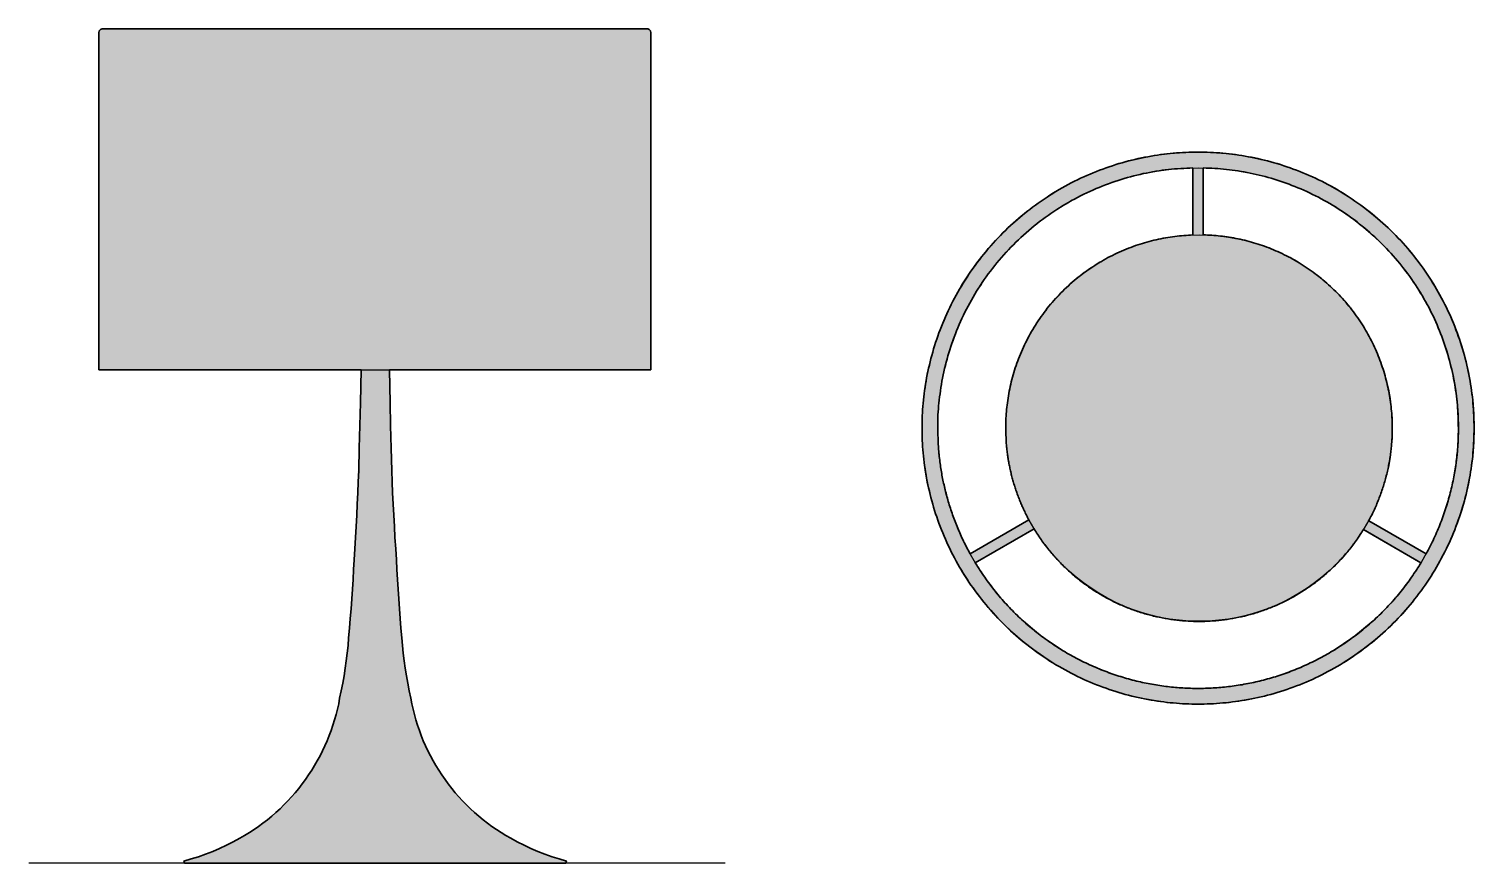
# Model space of a CAD drawing. Header units: millimetres. Extents: x 0 to 1178, y 0 to 680.
import ezdxf

# ---------------------------------------------------------------- set-up
doc = ezdxf.new("R2010")
doc.units = ezdxf.units.MM
doc.layers.add('Blocks', color=7, linetype='Continuous')
doc.layers.add('Blocks$Fill', color=7, linetype='Continuous', true_color=0xffffff)
for name, color, linetype, lineweight, true_color in [('Blocks$Inner', 7, 'Continuous', 25, 0x007f00), ('Blocks$Outline', 7, 'Continuous', 35, 0xff3f3f), ('Groud', 7, 'Continuous', 25, 0x243775)]:
    doc.layers.add(name, color=color, linetype=linetype, lineweight=lineweight, true_color=true_color)

# ---------------------------------------------------------------- blocks, each defined once
blk = doc.blocks.new('Spun Table Lamp Top')
at = {"layer": 'Blocks$Fill'}
h = blk.add_hatch(color=256, dxfattribs=at)
h.paths.add_polyline_path([(497.6, 278.9), (497.6, 283.8), (497.4, 288.9), (497.1, 294), (496.7, 299.1), (496.2, 304.2), (495.5, 309.4), (494.8, 314.6), (493.9, 319.8), (492.8, 325), (491.7, 330.3), (490.4, 335.5), (488.9, 340.8), (487.4, 346), (485.7, 351.2), (483.8, 356.5), (481.8, 361.7), (479.7, 366.9), (477.4, 372), (475, 377.1), (472.5, 382.2), (469.8, 387.2), (467, 392.2), (464, 397.1), (460.9, 402), (457.7, 406.8), (454.4, 411.5), (450.9, 416.1), (447.3, 420.7), (443.6, 425.1), (439.7, 429.5), (435.8, 433.8), (431.7, 438), (427.5, 442), (423.3, 446), (418.9, 449.8), (414.4, 453.5), (409.9, 457.1), (405.2, 460.6), (400.5, 464), (395.7, 467.2), (390.9, 470.3), (386, 473.2), (381, 476), (376, 478.7), (370.9, 481.3), (365.8, 483.7), (360.6, 485.9), (355.4, 488.1), (350.2, 490), (345, 491.9), (339.8, 493.6), (334.5, 495.2), (329.3, 496.6), (324, 497.9), (318.8, 499.1), (313.6, 500.1), (308.3, 501), (303.1, 501.8), (298, 502.4), (292.8, 502.9), (287.7, 503.3), (282.6, 503.6), (277.6, 503.8), (272.6, 503.9), (267.6, 503.8), (262.6, 503.6), (257.5, 503.3), (252.4, 502.9), (247.3, 502.4), (242.1, 501.8), (236.9, 501), (231.7, 500.1), (226.4, 499.1), (221.2, 497.9), (216, 496.6), (210.7, 495.2), (205.5, 493.6), (200.2, 491.9), (195, 490), (189.8, 488.1), (184.6, 485.9), (179.5, 483.7), (174.3, 481.3), (169.3, 478.7), (164.2, 476), (159.3, 473.2), (154.3, 470.3), (149.5, 467.2), (144.7, 464), (140, 460.6), (135.4, 457.1), (130.8, 453.5), (126.3, 449.8), (122, 446), (117.7, 442), (113.5, 438), (109.5, 433.8), (105.5, 429.5), (101.7, 425.1), (97.9, 420.7), (94.3, 416.1), (90.9, 411.5), (87.5, 406.8), (84.3, 402), (81.2, 397.1), (78.3, 392.2), (75.4, 387.2), (72.8, 382.2), (70.2, 377.1), (67.8, 372), (65.5, 366.9), (63.4, 361.7), (61.4, 356.5), (59.6, 351.2), (57.9, 346), (56.3, 340.8), (54.9, 335.5), (53.6, 330.3), (52.4, 325), (51.4, 319.8), (50.5, 314.6), (49.7, 309.4), (49, 304.2), (48.5, 299.1), (48.1, 294), (47.8, 288.9), (47.7, 283.8), (47.6, 278.9), (47.7, 273.9), (47.8, 268.8), (48.1, 263.7), (48.5, 258.6), (49, 253.5), (49.7, 248.3), (50.5, 243.1), (51.4, 237.9), (52.4, 232.7), (53.6, 227.4), (54.9, 222.2), (56.3, 216.9), (57.9, 211.7), (59.6, 206.5), (61.4, 201.2), (63.4, 196), (65.5, 190.9), (67.8, 185.7), (70.2, 180.6), (72.8, 175.5), (75.4, 170.5), (78.3, 165.5), (81.2, 160.6), (84.3, 155.7), (87.5, 150.9), (90.9, 146.2), (94.3, 141.6), (97.9, 137), (101.7, 132.6), (105.5, 128.2), (109.5, 123.9), (113.5, 119.8), (117.7, 115.7), (122, 111.7), (126.3, 107.9), (130.8, 104.2), (135.4, 100.6), (140, 97.1), (144.7, 93.7), (149.5, 90.5), (154.3, 87.4), (159.3, 84.5), (164.2, 81.7), (169.3, 79), (174.3, 76.4), (179.5, 74), (184.6, 71.8), (189.8, 69.7), (195, 67.7), (200.2, 65.8), (205.5, 64.1), (210.7, 62.5), (216, 61.1), (221.2, 59.8), (226.4, 58.6), (231.7, 57.6), (236.9, 56.7), (242.1, 55.9), (247.3, 55.3), (252.4, 54.8), (257.5, 54.4), (262.6, 54.1), (267.6, 53.9), (272.6, 53.9), (277.6, 53.9), (282.6, 54.1), (287.7, 54.4), (292.8, 54.8), (298, 55.3), (303.1, 55.9), (308.3, 56.7), (313.6, 57.6), (318.8, 58.6), (324, 59.8), (329.3, 61.1), (334.5, 62.5), (339.8, 64.1), (345, 65.8), (350.2, 67.7), (355.4, 69.7), (360.6, 71.8), (365.8, 74), (370.9, 76.4), (376, 79), (381, 81.7), (386, 84.5), (390.9, 87.4), (395.7, 90.5), (400.5, 93.7), (405.2, 97.1), (409.9, 100.6), (414.4, 104.2), (418.9, 107.9), (423.3, 111.7), (427.5, 115.7), (431.7, 119.8), (435.8, 123.9), (439.7, 128.2), (443.6, 132.6), (447.3, 137), (450.9, 141.6), (454.4, 146.2), (457.7, 150.9), (460.9, 155.7), (464, 160.6), (467, 165.5), (469.8, 170.5), (472.5, 175.5), (475, 180.6), (477.4, 185.7), (479.7, 190.9), (481.8, 196), (483.8, 201.2), (485.7, 206.5), (487.4, 211.7), (488.9, 216.9), (490.4, 222.2), (491.7, 227.4), (492.8, 232.7), (493.9, 237.9), (494.8, 243.1), (495.5, 248.3), (496.2, 253.5), (496.7, 258.6), (497.1, 263.7), (497.4, 268.8), (497.6, 273.9)], flags=0)
h.paths.add_polyline_path([(138.9, 196.8), (141.7, 192.4), (144.6, 188.1), (147.7, 183.9), (150.9, 179.8), (154.2, 175.7), (157.7, 171.8), (161.4, 168), (165.1, 164.4), (169, 160.8), (173, 157.4), (177.1, 154.1), (181.3, 151), (185.6, 148), (189.9, 145.2), (194.4, 142.6), (198.9, 140), (203.4, 137.7), (208, 135.5), (212.7, 133.5), (217.3, 131.6), (222, 129.9), (226.8, 128.4), (231.5, 127), (236.2, 125.7), (241, 124.7), (245.7, 123.8), (250.4, 123), (255, 122.4), (259.7, 121.9), (264.3, 121.6), (268.8, 121.4), (273.4, 121.3), (277.8, 121.4), (282.4, 121.6), (287, 121.9), (291.6, 122.4), (296.2, 123), (300.9, 123.7), (305.6, 124.6), (310.3, 125.7), (315, 126.9), (319.7, 128.3), (324.4, 129.8), (329.1, 131.5), (333.8, 133.4), (338.4, 135.4), (343, 137.5), (347.5, 139.9), (352, 142.4), (356.4, 145), (360.8, 147.8), (365.1, 150.8), (369.2, 153.8), (373.3, 157.1), (377.3, 160.5), (381.2, 164), (384.9, 167.6), (388.5, 171.4), (392, 175.3), (395.4, 179.3), (398.6, 183.3), (401.7, 187.5), (404.7, 191.8), (407.4, 196.2), (454.3, 169.1), (450.5, 163.2), (446.6, 157.4), (442.5, 151.6), (438.1, 146), (433.6, 140.6), (428.9, 135.3), (424, 130.1), (418.9, 125.1), (413.7, 120.3), (408.3, 115.7), (402.8, 111.3), (397.1, 107), (391.4, 103), (385.5, 99.1), (379.5, 95.5), (373.4, 92.1), (367.2, 88.9), (361, 85.9), (354.7, 83.2), (348.4, 80.6), (342, 78.3), (335.6, 76.2), (329.2, 74.3), (322.8, 72.7), (316.4, 71.2), (310.1, 70), (303.7, 68.9), (297.4, 68.1), (291.1, 67.5), (284.9, 67), (278.7, 66.7), (272.6, 66.7), (266.5, 66.7), (260.3, 67), (254.1, 67.5), (247.8, 68.1), (241.5, 68.9), (235.2, 70), (228.8, 71.2), (222.4, 72.7), (216, 74.3), (209.6, 76.2), (203.2, 78.3), (196.8, 80.6), (190.5, 83.2), (184.2, 85.9), (178, 88.9), (171.8, 92.1), (165.8, 95.5), (159.8, 99.1), (153.9, 103), (148.1, 107), (142.4, 111.3), (136.9, 115.7), (131.5, 120.3), (126.3, 125.1), (121.3, 130.1), (116.4, 135.3), (111.6, 140.6), (107.1, 146), (102.8, 151.6), (98.6, 157.4), (94.7, 163.2), (91, 169.1)], flags=0)
h.paths.add_polyline_path([(430.9, 278.9), (430.9, 282.3), (430.7, 285.8), (430.5, 289.3), (430.3, 292.8), (429.9, 296.3), (429.5, 299.9), (429, 303.5), (428.3, 307.1), (427.6, 310.7), (426.9, 314.3), (426, 317.9), (425, 321.5), (423.9, 325.1), (422.8, 328.7), (421.5, 332.4), (420.2, 335.9), (418.7, 339.5), (417.2, 343.1), (415.6, 346.6), (413.9, 350.1), (412, 353.6), (410.1, 357), (408.1, 360.4), (406, 363.8), (403.8, 367.1), (401.6, 370.4), (399.2, 373.6), (396.8, 376.8), (394.2, 379.9), (391.6, 382.9), (388.9, 385.9), (386.2, 388.8), (383.3, 391.7), (380.4, 394.4), (377.4, 397.1), (374.4, 399.7), (371.3, 402.3), (368.1, 404.7), (364.9, 407.1), (361.6, 409.3), (358.3, 411.5), (355, 413.6), (351.6, 415.6), (348.1, 417.5), (344.6, 419.3), (341.1, 421.1), (337.6, 422.7), (334, 424.2), (330.5, 425.7), (326.9, 427), (323.3, 428.3), (319.7, 429.4), (316, 430.5), (312.4, 431.5), (308.8, 432.4), (305.2, 433.1), (301.6, 433.8), (298, 434.5), (294.4, 435), (290.9, 435.4), (287.3, 435.8), (283.8, 436), (280.3, 436.2), (276.8, 436.4), (276.8, 491), (281.5, 490.9), (286.2, 490.6), (291, 490.3), (295.7, 489.8), (300.5, 489.2), (305.4, 488.5), (310.2, 487.7), (315.1, 486.8), (320, 485.7), (324.8, 484.5), (329.7, 483.2), (334.6, 481.8), (339.5, 480.3), (344.3, 478.6), (349.2, 476.8), (354, 474.8), (358.8, 472.8), (363.6, 470.6), (368.3, 468.3), (373, 465.8), (377.6, 463.2), (382.2, 460.5), (386.8, 457.7), (391.3, 454.8), (395.7, 451.7), (400, 448.6), (404.3, 445.3), (408.5, 441.9), (412.6, 438.3), (416.6, 434.7), (420.6, 431), (424.4, 427.2), (428.1, 423.2), (431.8, 419.2), (435.3, 415.1), (438.7, 410.9), (442, 406.7), (445.2, 402.3), (448.3, 397.9), (451.2, 393.4), (454, 388.9), (456.8, 384.3), (459.3, 379.7), (461.8, 375), (464.1, 370.3), (466.3, 365.5), (468.4, 360.7), (470.3, 355.9), (472.2, 351), (473.9, 346.2), (475.4, 341.3), (476.9, 336.4), (478.2, 331.5), (479.4, 326.7), (480.4, 321.8), (481.4, 316.9), (482.2, 312.1), (482.9, 307.2), (483.5, 302.4), (484, 297.7), (484.4, 292.9), (484.6, 288.2), (484.8, 283.5), (484.8, 278.9), (484.7, 272.6), (484.5, 266.4), (484, 260), (483.3, 253.7), (482.4, 247.2), (481.4, 240.8), (480.1, 234.3), (478.6, 227.8), (476.9, 221.3), (474.9, 214.7), (472.7, 208.3), (470.3, 201.8), (467.7, 195.4), (464.8, 189), (461.8, 182.7), (458.5, 176.4), (411.7, 203.4), (414.1, 208), (416.3, 212.7), (418.4, 217.4), (420.3, 222.1), (422.1, 226.9), (423.7, 231.7), (425.1, 236.5), (426.3, 241.3), (427.4, 246), (428.4, 250.8), (429.2, 255.6), (429.8, 260.3), (430.3, 265), (430.6, 269.7), (430.8, 274.3)], flags=0)
h.paths.add_polyline_path([(268.4, 436.3), (265, 436.2), (261.5, 435.9), (258, 435.6), (254.4, 435.3), (250.9, 434.8), (247.3, 434.2), (243.8, 433.6), (240.2, 432.9), (236.6, 432), (233, 431.1), (229.4, 430.1), (225.8, 429), (222.2, 427.9), (218.6, 426.6), (215.1, 425.2), (211.5, 423.8), (208, 422.2), (204.5, 420.6), (201, 418.8), (197.6, 417), (194.2, 415.1), (190.8, 413), (187.5, 410.9), (184.2, 408.7), (181, 406.5), (177.8, 404.1), (174.6, 401.6), (171.6, 399.1), (168.6, 396.5), (165.6, 393.8), (162.7, 391), (159.9, 388.2), (157.2, 385.3), (154.6, 382.3), (152, 379.3), (149.5, 376.2), (147.1, 373), (144.7, 369.8), (142.5, 366.6), (140.3, 363.3), (138.3, 359.9), (136.3, 356.5), (134.4, 353.1), (132.6, 349.6), (130.9, 346.2), (129.3, 342.6), (127.8, 339.1), (126.4, 335.6), (125, 332), (123.8, 328.4), (122.7, 324.8), (121.6, 321.2), (120.7, 317.6), (119.8, 314), (119, 310.5), (118.3, 306.9), (117.7, 303.3), (117.2, 299.8), (116.8, 296.2), (116.4, 292.7), (116.2, 289.2), (116, 285.7), (115.9, 282.3), (115.8, 278.9), (115.9, 274.3), (116.1, 269.8), (116.4, 265.1), (116.9, 260.5), (117.5, 255.8), (118.3, 251.1), (119.2, 246.3), (120.3, 241.6), (121.5, 236.8), (122.9, 232.1), (124.5, 227.4), (126.2, 222.6), (128.1, 217.9), (130.1, 213.3), (132.3, 208.6), (134.7, 204.1), (86.8, 176.4), (83.5, 182.7), (80.4, 189), (77.5, 195.4), (74.9, 201.8), (72.5, 208.3), (70.3, 214.7), (68.4, 221.3), (66.7, 227.8), (65.1, 234.3), (63.9, 240.8), (62.8, 247.2), (61.9, 253.7), (61.2, 260), (60.8, 266.4), (60.5, 272.6), (60.4, 278.9), (60.5, 283.5), (60.6, 288.2), (60.9, 292.9), (61.2, 297.7), (61.7, 302.4), (62.3, 307.2), (63, 312.1), (63.9, 316.9), (64.8, 321.8), (65.9, 326.7), (67.1, 331.5), (68.4, 336.4), (69.8, 341.3), (71.4, 346.2), (73.1, 351), (74.9, 355.9), (76.8, 360.7), (78.9, 365.5), (81.1, 370.3), (83.4, 375), (85.9, 379.7), (88.5, 384.3), (91.2, 388.9), (94, 393.4), (97, 397.9), (100, 402.3), (103.2, 406.7), (106.5, 410.9), (109.9, 415.1), (113.5, 419.2), (117.1, 423.2), (120.8, 427.2), (124.7, 431), (128.6, 434.7), (132.6, 438.3), (136.7, 441.9), (140.9, 445.3), (145.2, 448.6), (149.6, 451.7), (154, 454.8), (158.5, 457.7), (163, 460.5), (167.6, 463.2), (172.2, 465.8), (176.9, 468.3), (181.7, 470.6), (186.4, 472.8), (191.2, 474.8), (196.1, 476.8), (200.9, 478.6), (205.8, 480.3), (210.6, 481.8), (215.5, 483.2), (220.4, 484.5), (225.3, 485.7), (230.2, 486.8), (235, 487.7), (239.9, 488.5), (244.7, 489.2), (249.5, 489.8), (254.3, 490.3), (259, 490.6), (263.7, 490.9), (268.4, 491)], flags=0)
at = {"layer": 'Blocks$Inner'}
for p, q in [((268.4, 436.3), (268.4, 491)), ((276.8, 436.4), (276.8, 491)), ((134.7, 204.1), (86.8, 176.4)), ((411.1, 203.8), (458.5, 176.4)), ((138.9, 196.8), (91, 169.1)), ((406.9, 196.5), (454.3, 169.1))]:
    blk.add_line(p, q, dxfattribs=at)
for centre, radius in [((272.6, 278.9), 225), ((272.6, 278.9), 212.2), ((273.4, 278.9), 157.5)]:
    blk.add_circle(centre, radius, dxfattribs=at)
at = {"layer": 'Blocks$Outline'}
for points in [[(268.4, 491), (268.4, 436.3)], [(276.8, 436.4), (276.8, 491)], [(134.7, 204.1), (86.8, 176.4)], [(458.5, 176.4), (411.7, 203.4)], [(91, 169.1), (138.9, 196.8)], [(407.4, 196.2), (454.3, 169.1)]]:
    blk.add_lwpolyline(points, dxfattribs=at)
for points, weights, knots in [([(497.6, 278.9), (497.6, 503.9), (272.6, 503.9), (47.6, 503.9), (47.6, 278.9), (47.6, 53.9), (272.6, 53.9), (497.6, 53.9), (497.6, 278.9)], [1, 0.707106781187, 1, 0.707106781187, 1, 0.707106781187, 1, 0.707106781187, 1], [0, 0, 0, 35.342917, 35.342917, 70.685835, 70.685835, 106.028752, 106.028752, 141.371669, 141.371669, 141.371669]), ([(86.8, 176.4), (60.4, 224.2), (60.4, 278.9), (60.4, 486.9), (268.4, 491)], [0.870700098131, 0.903664039974, 1, 0.711189575261, 0.99194823632], [-77.629141, -77.629141, -77.629141, -66.665598, -66.665598, -33.797443, -33.797443, -33.797443]), ([(268.4, 436.3), (115.8, 431.5), (115.8, 278.9), (115.8, 239.1), (134.7, 204.1)], [0.987378508752, 0.713559694993, 1, 0.905327111806, 0.871857113835], [25.291552, 25.291552, 25.291552, 49.4927, 49.4927, 57.491548, 57.491548, 57.491548]), ([(138.9, 196.8), (184.9, 121.3), (273.4, 121.3), (361.3, 121.3), (407.4, 196.2)], [0.865702160584, 0.811373464401, 1, 0.812214809429, 0.86522234148], [58.302122, 58.302122, 58.302122, 74.23905, 74.23905, 90.104894, 90.104894, 90.104894]), ([(454.3, 169.1), (392.3, 66.7), (272.6, 66.7), (152.9, 66.7), (91, 169.1)], [0.866173868408, 0.810562389383, 1, 0.810562389383, 0.866173868408], [-121.5574, -121.5574, -121.5574, -99.998397, -99.998397, -78.439394, -78.439394, -78.439394])]:
    blk.add_rational_spline(points, weights, degree=2, knots=knots, dxfattribs=at)
for points, weights in [([(276.8, 491), (484.8, 486.9), (484.8, 278.9)], [0.99194823632, 0.711189575261, 1]), ([(430.9, 278.9), (430.9, 433), (276.8, 436.4)], [1, 0.711636371174, 0.991080920131]), ([(411.7, 203.4), (430.9, 238.7), (430.9, 278.9)], [0.871262937793, 0.904479838943, 1]), ([(484.8, 278.9), (484.8, 224.2), (458.5, 176.4)], [1, 0.903664039974, 0.870700098131])]:
    blk.add_rational_spline(points, weights, degree=2, dxfattribs=at)
blk = doc.blocks.new('Spun Table Lamp Side')
at = {"layer": 'Blocks$Fill'}
blk.add_hatch(color=256, dxfattribs=at).paths.add_polyline_path([(479.3, 413.6), (479.3, 688.5), (479, 689.9), (478, 691.1), (476.7, 691.6), (474.6, 691.6), (472, 691.6), (467.3, 691.6), (460.5, 691.6), (451.8, 691.6), (441.1, 691.6), (428.6, 691.6), (414.5, 691.6), (398.8, 691.6), (381.6, 691.6), (363.3, 691.6), (343.9, 691.6), (323.6, 691.6), (302.7, 691.6), (281.2, 691.6), (259.6, 691.6), (237.8, 691.6), (216.2, 691.6), (195, 691.6), (174.3, 691.6), (154.4, 691.6), (135.4, 691.6), (117.6, 691.6), (101.1, 691.6), (86.1, 691.6), (72.6, 691.6), (60.9, 691.6), (51.1, 691.6), (43.2, 691.6), (37.4, 691.6), (33.6, 691.6), (31.9, 691.6), (30.6, 691.1), (29.6, 689.9), (29.3, 688.5), (29.3, 413.6), (31, 413.6), (34.8, 413.6), (40.7, 413.6), (48.7, 413.6), (58.6, 413.6), (70.5, 413.6), (84, 413.6), (99.3, 413.6), (116, 413.6), (134, 413.6), (153.2, 413.6), (173.3, 413.6), (194.2, 413.6), (215.7, 413.6), (237.6, 413.6), (243, 413.6), (239, 286), (233.6, 203.1), (231.7, 182.8), (231, 176.6), (230.1, 170.4), (229.2, 164.3), (228.1, 158.2), (226.9, 152), (225.6, 146), (225.6, 146), (224.8, 141.5), (223.8, 137.1), (222.7, 132.7), (221.4, 128.4), (220.1, 124), (218.6, 119.7), (217, 115.5), (215.4, 111.3), (213.5, 107.2), (211.6, 103.1), (209.6, 99), (207.4, 95), (205.2, 91.1), (202.8, 87.3), (200.3, 83.5), (197.7, 79.8), (195.1, 76.1), (192.3, 72.5), (189.4, 69), (186.4, 65.6), (183.4, 62.3), (180.2, 59.1), (177, 55.9), (173.6, 52.8), (170.2, 49.9), (166.7, 47), (163.1, 44.2), (159.5, 41.5), (155.8, 39), (152, 36.5), (148.1, 34.1), (144.2, 31.9), (144.2, 31.9), (138.8, 28.9), (133.3, 26.1), (127.7, 23.5), (122.1, 21.1), (116.3, 18.9), (110.5, 16.8), (104.6, 15), (98.7, 13.3), (99.1, 11.6), (99.4, 11.6), (410, 11.6), (410.5, 13.3), (404.6, 15), (398.7, 16.8), (392.9, 18.9), (387.1, 21.1), (381.5, 23.5), (375.9, 26.1), (370.4, 28.9), (365, 31.9), (365, 31.9), (361.1, 34.1), (357.2, 36.5), (353.4, 39), (349.7, 41.5), (346.1, 44.2), (342.5, 47), (339, 49.9), (335.6, 52.8), (332.2, 55.9), (329, 59.1), (325.8, 62.3), (322.8, 65.6), (319.8, 69), (316.9, 72.5), (314.1, 76.1), (311.5, 79.8), (308.9, 83.5), (306.4, 87.3), (304, 91.1), (301.8, 95), (299.6, 99), (297.6, 103.1), (295.7, 107.2), (293.8, 111.3), (292.1, 115.5), (290.6, 119.7), (289.1, 124), (287.8, 128.4), (286.5, 132.7), (285.4, 137.1), (284.4, 141.5), (283.6, 146), (283.6, 146), (281.1, 158.2), (280, 164.3), (279.1, 170.4), (278.2, 176.6), (277.5, 182.8), (276.8, 188.9), (273.8, 226.9), (268.1, 331.5), (266.2, 413.6), (281.5, 413.6), (303.2, 413.6), (324.4, 413.6), (344.9, 413.6), (364.6, 413.6), (383.1, 413.6), (400.4, 413.6), (416.3, 413.6), (430.7, 413.6), (443.3, 413.6), (454.1, 413.6), (463, 413.6), (469.8, 413.6), (474.6, 413.6), (477.2, 413.6)], flags=0)
at = {"layer": 'Blocks$Inner'}
blk.add_lwpolyline([(29.3, 688.5), (29.3, 413.6), (31, 413.6), (34.8, 413.6), (40.7, 413.6), (48.7, 413.6), (58.6, 413.6), (70.5, 413.6), (84, 413.6), (99.3, 413.6), (116, 413.6), (134, 413.6), (153.2, 413.6), (173.3, 413.6), (194.2, 413.6), (215.7, 413.6), (237.6, 413.6), (259.6, 413.6), (281.5, 413.6), (303.2, 413.6), (324.4, 413.6), (344.9, 413.6), (364.6, 413.6), (383.1, 413.6), (400.4, 413.6), (416.3, 413.6), (430.7, 413.6), (443.3, 413.6), (454.1, 413.6), (463, 413.6), (469.8, 413.6), (474.6, 413.6), (477.2, 413.6), (479.3, 413.6), (479.3, 688.5), (479, 689.9), (478, 691.1), (476.7, 691.6), (474.6, 691.6), (472, 691.6), (467.3, 691.6), (460.5, 691.6), (451.8, 691.6), (441.1, 691.6), (428.6, 691.6), (414.5, 691.6), (398.8, 691.6), (381.6, 691.6), (363.3, 691.6), (343.9, 691.6), (323.6, 691.6), (302.7, 691.6), (281.2, 691.6), (259.6, 691.6), (237.8, 691.6), (216.2, 691.6), (195, 691.6), (174.3, 691.6), (154.4, 691.6), (135.4, 691.6), (117.6, 691.6), (101.1, 691.6), (86.1, 691.6), (72.6, 691.6), (60.9, 691.6), (51.1, 691.6), (43.2, 691.6), (37.4, 691.6), (33.6, 691.6), (31.9, 691.6), (30.6, 691.1), (29.6, 689.9)], close=True, dxfattribs=at)
blk.add_lwpolyline([(243, 413.6), (242.5, 386.7), (242.1, 368.3), (241.6, 349.9), (241.1, 331.5), (240.7, 322.4), (240.4, 313.3), (239.9, 304.2), (239.5, 295.1), (239, 286), (238.5, 276.9), (237.9, 267.9), (237.3, 258.8), (236.9, 250.8), (236.5, 242.9), (236, 234.9), (235.4, 226.9), (234.9, 219), (234.2, 211), (233.6, 203.1), (232.9, 195.1), (232.4, 188.9), (231.7, 182.8), (231, 176.6), (230.1, 170.4), (229.2, 164.3), (228.1, 158.2), (226.9, 152), (225.6, 146), (224.8, 141.5), (223.8, 137.1), (222.7, 132.7), (221.4, 128.4), (220.1, 124), (218.6, 119.7), (217, 115.5), (215.4, 111.3), (213.5, 107.2), (211.6, 103.1), (209.6, 99), (207.4, 95), (205.2, 91.1), (202.8, 87.3), (200.3, 83.5), (197.7, 79.8), (195.1, 76.1), (192.3, 72.5), (189.4, 69), (186.4, 65.6), (183.4, 62.3), (180.2, 59.1), (177, 55.9), (173.6, 52.8), (170.2, 49.9), (166.7, 47), (163.1, 44.2), (159.5, 41.5), (155.8, 39), (152, 36.5), (148.1, 34.1), (144.2, 31.9), (138.8, 28.9), (133.3, 26.1), (127.7, 23.5), (122.1, 21.1), (116.3, 18.9), (110.5, 16.8), (104.6, 15), (98.7, 13.3), (99.1, 11.6), (99.4, 11.6), (100, 11.6), (101, 11.6), (102.4, 11.6), (104.2, 11.6), (106.3, 11.6), (108.7, 11.6), (111.5, 11.6), (114.7, 11.6), (118.2, 11.6), (122, 11.6), (126.1, 11.6), (130.6, 11.6), (135.3, 11.6), (140.4, 11.6), (145.7, 11.6), (151.3, 11.6), (157.1, 11.6), (163.1, 11.6), (169.4, 11.6), (175.9, 11.6), (182.6, 11.6), (189.4, 11.6), (196.4, 11.6), (203.6, 11.6), (210.8, 11.6), (218.2, 11.6), (225.7, 11.6), (233.2, 11.6), (240.8, 11.6), (248.4, 11.6), (256, 11.6), (263.6, 11.6), (271.2, 11.6), (278.8, 11.6), (286.3, 11.6), (293.7, 11.6), (301.1, 11.6), (308.3, 11.6), (315.4, 11.6), (322.3, 11.6), (329.1, 11.6), (335.7, 11.6), (342.1, 11.6), (348.3, 11.6), (354.3, 11.6), (360, 11.6), (365.5, 11.6), (370.7, 11.6), (375.7, 11.6), (380.3, 11.6), (384.6, 11.6), (388.7, 11.6), (392.4, 11.6), (395.7, 11.6), (398.8, 11.6), (401.4, 11.6), (403.8, 11.6), (405.7, 11.6), (407.3, 11.6), (408.6, 11.6), (409.4, 11.6), (409.9, 11.6), (410, 11.6), (410.5, 13.3), (404.6, 15), (398.7, 16.8), (392.9, 18.9), (387.1, 21.1), (381.5, 23.5), (375.9, 26.1), (370.4, 28.9), (365, 31.9), (361.1, 34.1), (357.2, 36.5), (353.4, 39), (349.7, 41.5), (346.1, 44.2), (342.5, 47), (339, 49.9), (335.6, 52.8), (332.2, 55.9), (329, 59.1), (325.8, 62.3), (322.8, 65.6), (319.8, 69), (316.9, 72.5), (314.1, 76.1), (311.5, 79.8), (308.9, 83.5), (306.4, 87.3), (304, 91.1), (301.8, 95), (299.6, 99), (297.6, 103.1), (295.7, 107.2), (293.8, 111.3), (292.1, 115.5), (290.6, 119.7), (289.1, 124), (287.8, 128.4), (286.5, 132.7), (285.4, 137.1), (284.4, 141.5), (283.6, 146), (282.3, 152), (281.1, 158.2), (280, 164.3), (279.1, 170.4), (278.2, 176.6), (277.5, 182.8), (276.8, 188.9), (276.3, 195.1), (275.6, 203.1), (275, 211), (274.3, 219), (273.8, 226.9), (273.2, 234.9), (272.7, 242.9), (272.3, 250.8), (271.9, 258.8), (271.3, 267.9), (270.7, 276.9), (270.2, 286), (269.7, 295.1), (269.3, 304.2), (268.8, 313.3), (268.5, 322.4), (268.1, 331.5), (267.6, 349.9), (267.1, 368.3), (266.7, 386.7), (266.2, 413.6)], dxfattribs=at)
at = {"layer": 'Blocks$Outline'}
for points in [[(29.6, 689.9), (29.3, 688.5)], [(29.3, 688.5), (29.3, 413.6)], [(30.6, 691.1), (29.6, 689.9)], [(31.9, 691.6), (30.6, 691.1)], [(33.6, 691.6), (31.9, 691.6)], [(37.4, 691.6), (33.6, 691.6)], [(43.2, 691.6), (37.4, 691.6)], [(51.1, 691.6), (43.2, 691.6)], [(60.9, 691.6), (51.1, 691.6)], [(72.6, 691.6), (60.9, 691.6)], [(86.1, 691.6), (72.6, 691.6)], [(101.1, 691.6), (86.1, 691.6)], [(117.6, 691.6), (101.1, 691.6)], [(135.4, 691.6), (117.6, 691.6)], [(154.4, 691.6), (135.4, 691.6)], [(174.3, 691.6), (154.4, 691.6)], [(195, 691.6), (174.3, 691.6)], [(216.2, 691.6), (195, 691.6)], [(237.8, 691.6), (216.2, 691.6)], [(259.6, 691.6), (237.8, 691.6)], [(281.2, 691.6), (259.6, 691.6)], [(302.7, 691.6), (281.2, 691.6)], [(323.6, 691.6), (302.7, 691.6)], [(343.9, 691.6), (323.6, 691.6)], [(363.3, 691.6), (343.9, 691.6)], [(381.6, 691.6), (363.3, 691.6)], [(398.8, 691.6), (381.6, 691.6)], [(414.5, 691.6), (398.8, 691.6)], [(428.6, 691.6), (414.5, 691.6)], [(441.1, 691.6), (428.6, 691.6)], [(451.8, 691.6), (441.1, 691.6)], [(460.5, 691.6), (451.8, 691.6)], [(467.3, 691.6), (460.5, 691.6)], [(472, 691.6), (467.3, 691.6)], [(474.6, 691.6), (472, 691.6)], [(476.7, 691.6), (474.6, 691.6)], [(478, 691.1), (476.7, 691.6)], [(479, 689.9), (478, 691.1)], [(479.3, 688.5), (479, 689.9)], [(479.3, 413.6), (479.3, 688.5)], [(29.3, 413.6), (31, 413.6)], [(31, 413.6), (34.8, 413.6)], [(34.8, 413.6), (40.7, 413.6)], [(40.7, 413.6), (48.7, 413.6)], [(48.7, 413.6), (58.6, 413.6)], [(58.6, 413.6), (70.5, 413.6)], [(70.5, 413.6), (84, 413.6)], [(84, 413.6), (99.3, 413.6)], [(243, 413.6), (242.5, 386.7), (242.1, 368.3), (241.6, 349.9), (241.1, 331.5), (240.7, 322.4), (240.4, 313.3), (239.9, 304.2), (239.5, 295.1), (239, 286), (238.5, 276.9), (237.9, 267.9), (237.3, 258.8), (236.9, 250.8), (236.5, 242.9), (236, 234.9), (235.4, 226.9), (234.9, 219), (234.2, 211), (233.6, 203.1), (232.9, 195.1), (232.4, 188.9), (231.7, 182.8), (231, 176.6), (230.1, 170.4), (229.2, 164.3), (228.1, 158.2), (226.9, 152), (225.6, 146), (225.6, 146), (224.8, 141.5), (223.8, 137.1), (222.7, 132.7), (221.4, 128.4), (220.1, 124), (218.6, 119.7), (217, 115.5), (215.4, 111.3), (213.5, 107.2), (211.6, 103.1), (209.6, 99), (207.4, 95), (205.2, 91.1), (202.8, 87.3), (200.3, 83.5), (197.7, 79.8), (195.1, 76.1), (192.3, 72.5), (189.4, 69), (186.4, 65.6), (183.4, 62.3), (180.2, 59.1), (177, 55.9), (173.6, 52.8), (170.2, 49.9), (166.7, 47), (163.1, 44.2), (159.5, 41.5), (155.8, 39), (152, 36.5), (148.1, 34.1), (144.2, 31.9), (144.2, 31.9), (138.8, 28.9), (133.3, 26.1), (127.7, 23.5), (122.1, 21.1), (116.3, 18.9), (110.5, 16.8), (104.6, 15), (98.7, 13.3), (99.1, 11.6), (99.4, 11.6), (100, 11.6), (101, 11.6), (102.4, 11.6), (104.2, 11.6), (106.3, 11.6), (108.7, 11.6), (111.5, 11.6), (114.7, 11.6), (118.2, 11.6), (122, 11.6), (126.1, 11.6), (130.6, 11.6), (135.3, 11.6), (140.4, 11.6), (145.7, 11.6), (151.3, 11.6), (157.1, 11.6), (163.1, 11.6), (169.4, 11.6), (175.9, 11.6), (182.6, 11.6), (189.4, 11.6), (196.4, 11.6), (203.6, 11.6), (210.8, 11.6), (218.2, 11.6), (225.7, 11.6), (233.2, 11.6), (240.8, 11.6), (248.4, 11.6), (256, 11.6), (263.6, 11.6), (271.2, 11.6), (278.8, 11.6), (286.3, 11.6), (293.7, 11.6), (301.1, 11.6), (308.3, 11.6), (315.4, 11.6), (322.3, 11.6), (329.1, 11.6), (335.7, 11.6), (342.1, 11.6), (348.3, 11.6), (354.3, 11.6), (360, 11.6), (365.5, 11.6), (370.7, 11.6), (375.7, 11.6), (380.3, 11.6), (384.6, 11.6), (388.7, 11.6), (392.4, 11.6), (395.7, 11.6), (398.8, 11.6), (401.4, 11.6), (403.8, 11.6), (405.7, 11.6), (407.3, 11.6), (408.6, 11.6), (409.4, 11.6), (409.9, 11.6), (410, 11.6), (410.5, 13.3), (404.6, 15), (398.7, 16.8), (392.9, 18.9), (387.1, 21.1), (381.5, 23.5), (375.9, 26.1), (370.4, 28.9), (365, 31.9), (365, 31.9), (361.1, 34.1), (357.2, 36.5), (353.4, 39), (349.7, 41.5), (346.1, 44.2), (342.5, 47), (339, 49.9), (335.6, 52.8), (332.2, 55.9), (329, 59.1), (325.8, 62.3), (322.8, 65.6), (319.8, 69), (316.9, 72.5), (314.1, 76.1), (311.5, 79.8), (308.9, 83.5), (306.4, 87.3), (304, 91.1), (301.8, 95), (299.6, 99), (297.6, 103.1), (295.7, 107.2), (293.8, 111.3), (292.1, 115.5), (290.6, 119.7), (289.1, 124), (287.8, 128.4), (286.5, 132.7), (285.4, 137.1), (284.4, 141.5), (283.6, 146), (283.6, 146)], [(99.3, 413.6), (116, 413.6)], [(116, 413.6), (134, 413.6)], [(134, 413.6), (153.2, 413.6)], [(153.2, 413.6), (173.3, 413.6)], [(173.3, 413.6), (194.2, 413.6)], [(194.2, 413.6), (215.7, 413.6)], [(215.7, 413.6), (237.6, 413.6)], [(237.6, 413.6), (243, 413.6)], [(283.6, 146), (282.3, 152), (281.1, 158.2), (280, 164.3), (279.1, 170.4), (278.2, 176.6), (277.5, 182.8), (276.8, 188.9), (276.3, 195.1), (275.6, 203.1), (275, 211), (274.3, 219), (273.8, 226.9), (273.2, 234.9), (272.7, 242.9), (272.3, 250.8), (271.9, 258.8), (271.3, 267.9), (270.7, 276.9), (270.2, 286), (269.7, 295.1), (269.3, 304.2), (268.8, 313.3), (268.5, 322.4), (268.1, 331.5), (267.6, 349.9), (267.1, 368.3), (266.7, 386.7), (266.2, 413.6)], [(266.2, 413.6), (281.5, 413.6)], [(281.5, 413.6), (303.2, 413.6)], [(303.2, 413.6), (324.4, 413.6)], [(324.4, 413.6), (344.9, 413.6)], [(344.9, 413.6), (364.6, 413.6)], [(364.6, 413.6), (383.1, 413.6)], [(383.1, 413.6), (400.4, 413.6)], [(400.4, 413.6), (416.3, 413.6)], [(416.3, 413.6), (430.7, 413.6)], [(430.7, 413.6), (443.3, 413.6)], [(443.3, 413.6), (454.1, 413.6)], [(454.1, 413.6), (463, 413.6)], [(463, 413.6), (469.8, 413.6)], [(469.8, 413.6), (474.6, 413.6)], [(474.6, 413.6), (477.2, 413.6)], [(477.2, 413.6), (479.3, 413.6)]]:
    blk.add_lwpolyline(points, dxfattribs=at)

msp = doc.modelspace()

# ---------------------------------------------------------------- linework, layer by layer
at = {"layer": 'Groud'}
msp.add_lwpolyline([(567.5, 0), (0, 0)], dxfattribs=at)

# ---------------------------------------------------------------- block references
at = {"layer": 'Blocks'}
for name, p in [('Spun Table Lamp Side', (27.7, -11.6)), ('Spun Table Lamp Top', (680.4, 75.7))]:
    msp.add_blockref(name, p, dxfattribs=at)

doc.saveas('drawing.dxf')
